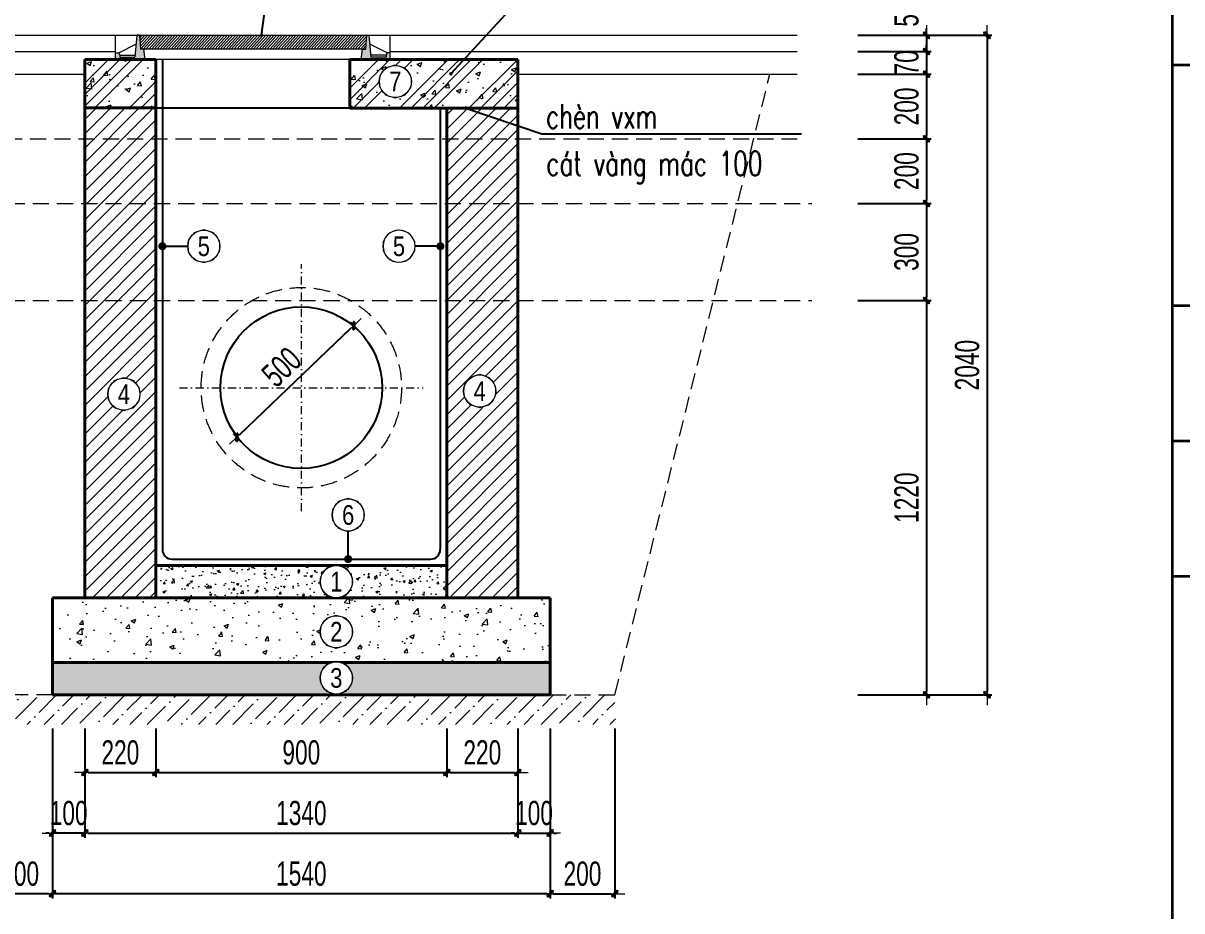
# Model space of a CAD drawing. Header units: inches. Extents: x -676 to 53517, y -16349 to 46516.
# Drawn here: x 34213 to 37799, y 31598 to 34343 of the extents above; entities that cross this region are included whole.
import ezdxf
from ezdxf.enums import TextEntityAlignment as Align

# ---------------------------------------------------------------- set-up
doc = ezdxf.new("R2010")
doc.units = ezdxf.units.IN
doc.header["$MEASUREMENT"] = 0
doc.set_wipeout_variables(frame=1)
doc.linetypes.add('DASHDOT', pattern=[1, 0.5, -0.25, 0, -0.25])
doc.linetypes.add('HIDDEN', pattern=[0.375, 0.25, -0.125])
for name, color, linetype, lineweight in [('CAT1', 2, 'Continuous', 40), ('hatch', 67, 'Continuous', 9), ('Layer1', 7, 'Continuous', 20), ('LC Dim', 8, 'Continuous', 18), ('LC Hatch', 252, 'Continuous', 9), ('LC ISO', 153, 'Continuous', 13), ('LC MANH DUT', 35, 'HIDDEN', 5), ('LC Net dam2', 6, 'Continuous', 40), ('LC Net manh', 9, 'Continuous', 5), ('LC Net thay', 7, 'Continuous', 25), ('LC Net truc', 79, 'DASHDOT', 13), ('LC Text1', 3, 'Continuous', 20), ('net thay', 11, 'Continuous', 20), ('THEP', 1, 'Continuous', 35)]:
    doc.layers.add(name, color=color, linetype=linetype, lineweight=lineweight)
doc.layers.add('ENTTNTHIETKE1', color=2, linetype='Continuous')
doc.styles.add('General text 2', font='arial.ttf')
doc.styles.add('HOATBIF', font='hoatbif.shx', dxfattribs={"width": 0.7})
doc.styles.add('LC 3', font='vnsimli.shx', dxfattribs={"width": 0.75})
doc.dimstyles.new('1-100(1-25)', dxfattribs={"dimscale": 25, "dimtxt": 2.5, "dimasz": 0.35, "dimexe": 0.5, "dimexo": 0, "dimgap": 0.8, "dimtad": 1, "dimdec": 0, "dimzin": 0, "dimdsep": 46, "dimtxsty": 'HOATBIF', "dimblk1": 'DOT', "dimblk2": 'DOT', "dimsah": 1, "dimcen": -1, "dimdle": 1, "dimclrd": 256, "dimclre": 256, "dimclrt": 4, "dimadec": 3, "dimazin": 2, "dimtfac": 0.333333, "dimtdec": 0, "dimtix": 1, "dimtmove": 2, "dimatfit": 3, "dimldrblk": 'DOT', "dimfxl": 1, "dimtvp": 0.833333, "dimtolj": 1, "dimtzin": 0, "dimarcsym": 0})
pattern_1 = [(45, (4842.5, -157), (-22.097087, 22.097087), [])]

# ---------------------------------------------------------------- blocks, each defined once
blk = doc.blocks.new('tấm đan')
h = blk.add_hatch()
h.set_pattern_fill('ANSI37', color=256, style=0)
h.set_pattern_definition([(45, (16, -3e-11), (-0.08838834765, 0.08838834765), []), (135, (16, -3e-11), (-0.08838834765, -0.08838834765), [])])
h.paths.add_polyline_path([(-78753.3, -159141.4), (-78757.5, -159173.7), (-78666.3, -159173.7), (-78666.3, -159153.3), (-78676.3, -159153.3), (-78679.5, -159160.6), (-78679.5, -159166.6), (-78726.1, -159166.6), (-78732.5, -159098.7), (-78740.3, -159098.7), (-78743.4, -159141.4)])
h.paths.add_polyline_path([(-79425.5, -159173.7), (-79429.7, -159141.4), (-79439.6, -159141.4), (-79442.7, -159098.7), (-79450.5, -159098.7), (-79456.9, -159166.6), (-79503.5, -159166.6), (-79503.5, -159160.6), (-79506.7, -159153.3), (-79516.8, -159153.3), (-79516.8, -159173.7)])
at = {"layer": 'hatch'}
h = blk.add_hatch(dxfattribs=at)
h.set_pattern_fill('ANSI31', color=256, scale=50, angle=2.2915, style=0)
h.set_pattern_definition([(47.291526, (-111361.602, -189384.924), (-4.5925893, 4.23917725), [])])
h.paths.add_polyline_path([(-78753.3, -159141.4), (-78743.4, -159141.4), (-78740.3, -159098.7), (-79442.7, -159098.7), (-79439.6, -159141.4), (-79429.7, -159141.4)])
at = {"layer": 'net thay', "ltscale": 2000}
for p, q in [((-79516.8, -159098.7), (-78666.3, -159098.7)), ((-79516.8, -159153.3), (-79516.8, -159098.7)), ((-79450.5, -159098.7), (-79456.9, -159166.6)), ((-79442.7, -159098.7), (-79450.5, -159098.7)), ((-79442.7, -159098.7), (-79439.6, -159141.4)), ((-78740.3, -159098.7), (-78743.4, -159141.4)), ((-78740.3, -159098.7), (-78732.5, -159098.7)), ((-78732.5, -159098.7), (-78726.1, -159166.6)), ((-78666.3, -159153.3), (-78666.3, -159098.7)), ((-79516.8, -159153.3), (-79506.7, -159153.3)), ((-79516.8, -159173.7), (-79516.8, -159153.3)), ((-79516.8, -159173.7), (-79516.8, -159153.3)), ((-79506.7, -159153.3), (-79451.5, -159125.1)), ((-79506.7, -159153.3), (-79503.5, -159160.6)), ((-79429.7, -159141.4), (-79439.6, -159141.4)), ((-79429.7, -159141.4), (-79425.5, -159173.7)), ((-78753.3, -159141.4), (-78757.5, -159173.7)), ((-78753.3, -159141.4), (-78743.4, -159141.4)), ((-78676.3, -159153.3), (-78729.9, -159125.9)), ((-78676.3, -159153.3), (-78679.5, -159160.6)), ((-78666.3, -159153.3), (-78676.3, -159153.3)), ((-78666.3, -159173.7), (-78666.3, -159153.3)), ((-78666.3, -159173.7), (-78666.3, -159153.3)), ((-79516.8, -159173.7), (-79516.8, -159166.6)), ((-79425.5, -159173.7), (-79516.8, -159173.7)), ((-79503.5, -159160.6), (-79503.5, -159166.6)), ((-79503.5, -159160.6), (-79456.1, -159160.6)), ((-79503.5, -159166.6), (-79456.9, -159166.6)), ((-78679.5, -159160.6), (-78726.9, -159160.6)), ((-78679.5, -159166.6), (-78726.1, -159166.6)), ((-78679.5, -159160.6), (-78679.5, -159166.6)), ((-78666.3, -159173.7), (-78666.3, -159166.6))]:
    blk.add_line(p, q, dxfattribs=at)
at = {"layer": 'net thay'}
for p, q in [((-78753.3, -159141.4), (-79429.7, -159141.4)), ((-78757.5, -159173.7), (-79425.5, -159173.7)), ((-78757.5, -159173.7), (-78666.3, -159173.7))]:
    blk.add_line(p, q, dxfattribs=at)
blk = doc.blocks.new('*U66')
at = {"layer": 'Defpoints'}
blk.add_lwpolyline([(0, 4.25), (-2.5, 3.44), (-4.04, 1.31), (-4.04, -1.31), (-2.5, -3.44), (0, -4.25), (2.5, -3.44), (4.04, -1.31), (4.04, 1.31), (2.5, 3.44)], close=True, dxfattribs=at)
at = {"layer": 'LC Text1', "style": 'General text 2', "width": 0.8, "flags": 8}
blk.add_attdef('SYMBOL', text='', height=5.2, dxfattribs=at).set_placement((0, 0), align=Align.MIDDLE_CENTER)
blk.add_wipeout([(0, 4.25), (-2.5, 3.44), (-4.04, 1.31), (-4.04, -1.31), (-2.5, -3.44), (0, -4.25), (2.5, -3.44), (4.04, -1.31), (4.04, 1.31), (2.5, 3.44)]).dxf.layer = 'LC Net manh'
at = {"layer": 'LC ISO'}
blk.add_circle((0, 0), 4.25, dxfattribs=at)
blk = doc.blocks.new('DOT')
at = {"layer": 'LC Dim'}
blk.add_line((-3, 0), (3, 0), dxfattribs=at)
at = {"layer": 'LC Dim', "color": 4}
blk.add_line((-1, -1), (1, 1), dxfattribs=at)
blk.add_lwpolyline([(0.5, 1), (-1, -0.5), (-0.5, -1), (1, 0.5)], close=True, dxfattribs=at)
blk = doc.blocks.new('*D71')
at = {"layer": 'Defpoints', "color": 0, "transparency": 16777216}
for p in [(35236.4, 33407.8), (35254.9, 33388.4), (34893.3, 33043.2)]:
    blk.add_point(p, dxfattribs=at)
at = {"layer": 'LC Dim', "lineweight": -2, "transparency": 16777216}
for p, q in [((35254.9, 33388.4), (35226.1, 33418.7)), ((34882.3, 33069.8), (35228.8, 33400.6)), ((34893.3, 33043.2), (34864.4, 33073.4))]:
    blk.add_line(p, q, dxfattribs=at)
at = {"layer": 'LC Dim', "lineweight": -2, "transparency": 16777216, "xscale": 10.5, "yscale": 10.5, "zscale": 10.5}
for p, rotation in [((35236.4, 33407.8), 43.67105007975112), ((34874.8, 33062.6), 223.6710500797511)]:
    blk.add_blockref('DOT', p, dxfattribs=dict(at, rotation=rotation))
at = {"layer": 'LC Dim', "color": 4, "transparency": 16777216, "insert": (35013.1, 33279.7), "char_height": 75, "attachment_point": 5, "rotation": 43.6711, "style": 'HOATBIF'}
blk.add_mtext('\\A1;500', dxfattribs=at)
blk = doc.blocks.new('_Dot')
at = {"color": 0, "linetype": 'ByBlock', "lineweight": -2}
blk.add_line((-0.5, 0), (-1, 0), dxfattribs=at)
at = {"color": 0, "linetype": 'ByBlock', "const_width": 0.5}
blk.add_lwpolyline([(-0.25, 0, 1), (0.25, 0, 1)], format="xyb", close=True, dxfattribs=at)
blk = doc.blocks.new('khung vpn')
at = {"layer": 'THEP'}
for p, q in [((52549.443, -4202.81), (52555.832, -4202.81)), ((52549.443, -4206.138), (52555.832, -4206.138)), ((52549.443, -4208.009), (52555.832, -4208.009)), ((52549.443, -4209.881), (52555.832, -4209.881))]:
    blk.add_line(p, q, dxfattribs=at)
blk.add_lwpolyline([(52555.832, -4196.073), (52555.832, -4234.474), (52549.443, -4234.474), (52549.443, -4196.073)], close=True, dxfattribs=at)
blk = doc.blocks.new('*D146')
at = {"layer": 'Defpoints', "color": 0, "transparency": 16777216}
for p in [(34404.1, 32162), (34624.1, 32162), (34624.1, 32026)]:
    blk.add_point(p, dxfattribs=at)
at = {"layer": 'LC Dim', "lineweight": -2, "transparency": 16777216}
for p, q in [((34404.1, 32162), (34404.1, 32011)), ((34624.1, 32162), (34624.1, 32011)), ((34414.6, 32026), (34613.6, 32026))]:
    blk.add_line(p, q, dxfattribs=at)
at = {"layer": 'LC Dim', "lineweight": -2, "transparency": 16777216, "xscale": 10.5, "yscale": 10.5, "zscale": 10.5, "rotation": 180}
blk.add_blockref('DOT', (34404.1, 32026), dxfattribs=at)
at = {"layer": 'LC Dim', "lineweight": -2, "transparency": 16777216, "xscale": 10.5, "yscale": 10.5, "zscale": 10.5}
blk.add_blockref('DOT', (34624.1, 32026), dxfattribs=at)
at = {"layer": 'LC Dim', "color": 4, "transparency": 16777216, "insert": (34514.1, 32087.5), "char_height": 75, "attachment_point": 5, "style": 'HOATBIF'}
blk.add_mtext('\\A1;220', dxfattribs=at)
blk = doc.blocks.new('*D147')
at = {"layer": 'Defpoints', "color": 0, "transparency": 16777216}
for p in [(34624.1, 32162), (35524.1, 32162), (35524.1, 32026)]:
    blk.add_point(p, dxfattribs=at)
at = {"layer": 'LC Dim', "lineweight": -2, "transparency": 16777216}
for p, q in [((34624.1, 32162), (34624.1, 32011)), ((35524.1, 32162), (35524.1, 32011)), ((34634.6, 32026), (35513.6, 32026))]:
    blk.add_line(p, q, dxfattribs=at)
at = {"layer": 'LC Dim', "lineweight": -2, "transparency": 16777216, "xscale": 10.5, "yscale": 10.5, "zscale": 10.5, "rotation": 180}
blk.add_blockref('DOT', (34624.1, 32026), dxfattribs=at)
at = {"layer": 'LC Dim', "lineweight": -2, "transparency": 16777216, "xscale": 10.5, "yscale": 10.5, "zscale": 10.5}
blk.add_blockref('DOT', (35524.1, 32026), dxfattribs=at)
at = {"layer": 'LC Dim', "color": 4, "transparency": 16777216, "insert": (35074.1, 32087.5), "char_height": 75, "attachment_point": 5, "style": 'HOATBIF'}
blk.add_mtext('\\A1;900', dxfattribs=at)
blk = doc.blocks.new('*D148')
at = {"layer": 'Defpoints', "color": 0, "transparency": 16777216}
for p in [(35524.1, 32162), (35744.1, 32162), (35744.1, 32026)]:
    blk.add_point(p, dxfattribs=at)
at = {"layer": 'LC Dim', "lineweight": -2, "transparency": 16777216}
for p, q in [((35524.1, 32162), (35524.1, 32011)), ((35744.1, 32162), (35744.1, 32011)), ((35534.6, 32026), (35733.6, 32026))]:
    blk.add_line(p, q, dxfattribs=at)
at = {"layer": 'LC Dim', "lineweight": -2, "transparency": 16777216, "xscale": 10.5, "yscale": 10.5, "zscale": 10.5, "rotation": 180}
blk.add_blockref('DOT', (35524.1, 32026), dxfattribs=at)
at = {"layer": 'LC Dim', "lineweight": -2, "transparency": 16777216, "xscale": 10.5, "yscale": 10.5, "zscale": 10.5}
blk.add_blockref('DOT', (35744.1, 32026), dxfattribs=at)
at = {"layer": 'LC Dim', "color": 4, "transparency": 16777216, "insert": (35634.1, 32087.5), "char_height": 75, "attachment_point": 5, "style": 'HOATBIF'}
blk.add_mtext('\\A1;220', dxfattribs=at)
blk = doc.blocks.new('*D149')
at = {"layer": 'Defpoints', "color": 0, "transparency": 16777216}
for p in [(34404.1, 32162), (35744.1, 32162), (35744.1, 31838.5)]:
    blk.add_point(p, dxfattribs=at)
at = {"layer": 'LC Dim', "lineweight": -2, "transparency": 16777216}
for p, q in [((34404.1, 32162), (34404.1, 31823.5)), ((35744.1, 32162), (35744.1, 31823.5)), ((34414.6, 31838.5), (35733.6, 31838.5))]:
    blk.add_line(p, q, dxfattribs=at)
at = {"layer": 'LC Dim', "lineweight": -2, "transparency": 16777216, "xscale": 10.5, "yscale": 10.5, "zscale": 10.5, "rotation": 180}
blk.add_blockref('DOT', (34404.1, 31838.5), dxfattribs=at)
at = {"layer": 'LC Dim', "lineweight": -2, "transparency": 16777216, "xscale": 10.5, "yscale": 10.5, "zscale": 10.5}
blk.add_blockref('DOT', (35744.1, 31838.5), dxfattribs=at)
at = {"layer": 'LC Dim', "color": 4, "transparency": 16777216, "insert": (35074.1, 31900), "char_height": 75, "attachment_point": 5, "style": 'HOATBIF'}
blk.add_mtext('\\A1;1340', dxfattribs=at)
blk = doc.blocks.new('*D150')
at = {"layer": 'Defpoints', "color": 0, "transparency": 16777216}
for p in [(35744.1, 32162), (35844.1, 32162), (35844.1, 31838.5)]:
    blk.add_point(p, dxfattribs=at)
at = {"layer": 'LC Dim', "lineweight": -2, "transparency": 16777216}
for p, q in [((35744.1, 32162), (35744.1, 31823.5)), ((35844.1, 32162), (35844.1, 31823.5)), ((35733.6, 31838.5), (35723.1, 31838.5)), ((35744.1, 31838.5), (35844.1, 31838.5)), ((35854.6, 31838.5), (35865.1, 31838.5))]:
    blk.add_line(p, q, dxfattribs=at)
at = {"layer": 'LC Dim', "lineweight": -2, "transparency": 16777216, "xscale": 10.5, "yscale": 10.5, "zscale": 10.5}
blk.add_blockref('DOT', (35744.1, 31838.5), dxfattribs=at)
at = {"layer": 'LC Dim', "lineweight": -2, "transparency": 16777216, "xscale": 10.5, "yscale": 10.5, "zscale": 10.5, "rotation": 180}
blk.add_blockref('DOT', (35844.1, 31838.5), dxfattribs=at)
at = {"layer": 'LC Dim', "color": 4, "transparency": 16777216, "insert": (35794.1, 31900), "char_height": 75, "attachment_point": 5, "style": 'HOATBIF'}
blk.add_mtext('\\A1;100', dxfattribs=at)
blk = doc.blocks.new('*D151')
at = {"layer": 'Defpoints', "color": 0, "transparency": 16777216}
for p in [(34304.1, 32162), (34404.1, 32162), (34304.1, 31838.5)]:
    blk.add_point(p, dxfattribs=at)
at = {"layer": 'LC Dim', "lineweight": -2, "transparency": 16777216}
for p, q in [((34304.1, 32162), (34304.1, 31823.5)), ((34404.1, 32162), (34404.1, 31823.5)), ((34293.6, 31838.5), (34283.1, 31838.5)), ((34404.1, 31838.5), (34304.1, 31838.5)), ((34414.6, 31838.5), (34425.1, 31838.5))]:
    blk.add_line(p, q, dxfattribs=at)
at = {"layer": 'LC Dim', "lineweight": -2, "transparency": 16777216, "xscale": 10.5, "yscale": 10.5, "zscale": 10.5}
blk.add_blockref('DOT', (34304.1, 31838.5), dxfattribs=at)
at = {"layer": 'LC Dim', "lineweight": -2, "transparency": 16777216, "xscale": 10.5, "yscale": 10.5, "zscale": 10.5, "rotation": 180}
blk.add_blockref('DOT', (34404.1, 31838.5), dxfattribs=at)
at = {"layer": 'LC Dim', "color": 4, "transparency": 16777216, "insert": (34354.1, 31900), "char_height": 75, "attachment_point": 5, "style": 'HOATBIF'}
blk.add_mtext('\\A1;100', dxfattribs=at)
blk = doc.blocks.new('*D143')
at = {"layer": 'Defpoints', "color": 0, "transparency": 16777216}
for p in [(34304.1, 32162), (35844.1, 32162), (34304.1, 31651)]:
    blk.add_point(p, dxfattribs=at)
at = {"layer": 'LC Dim', "lineweight": -2, "transparency": 16777216}
for p, q in [((34304.1, 32162), (34304.1, 31636)), ((35844.1, 32162), (35844.1, 31636)), ((35833.6, 31651), (34314.6, 31651))]:
    blk.add_line(p, q, dxfattribs=at)
at = {"layer": 'LC Dim', "lineweight": -2, "transparency": 16777216, "xscale": 10.5, "yscale": 10.5, "zscale": 10.5, "rotation": 180}
blk.add_blockref('DOT', (34304.1, 31651), dxfattribs=at)
at = {"layer": 'LC Dim', "lineweight": -2, "transparency": 16777216, "xscale": 10.5, "yscale": 10.5, "zscale": 10.5}
blk.add_blockref('DOT', (35844.1, 31651), dxfattribs=at)
at = {"layer": 'LC Dim', "color": 4, "transparency": 16777216, "insert": (35074.1, 31712.5), "char_height": 75, "attachment_point": 5, "style": 'HOATBIF'}
blk.add_mtext('\\A1;1540', dxfattribs=at)
blk = doc.blocks.new('*D144')
at = {"layer": 'Defpoints', "color": 0, "transparency": 16777216}
for p in [(34104.1, 32162), (34304.1, 32162), (34104.1, 31651)]:
    blk.add_point(p, dxfattribs=at)
at = {"layer": 'LC Dim', "lineweight": -2, "transparency": 16777216}
for p, q in [((34104.1, 32162), (34104.1, 31636)), ((34304.1, 32162), (34304.1, 31636)), ((34293.6, 31651), (34114.6, 31651))]:
    blk.add_line(p, q, dxfattribs=at)
at = {"layer": 'LC Dim', "lineweight": -2, "transparency": 16777216, "xscale": 10.5, "yscale": 10.5, "zscale": 10.5, "rotation": 180}
blk.add_blockref('DOT', (34104.1, 31651), dxfattribs=at)
at = {"layer": 'LC Dim', "lineweight": -2, "transparency": 16777216, "xscale": 10.5, "yscale": 10.5, "zscale": 10.5}
blk.add_blockref('DOT', (34304.1, 31651), dxfattribs=at)
at = {"layer": 'LC Dim', "color": 4, "transparency": 16777216, "insert": (34204.1, 31712.5), "char_height": 75, "attachment_point": 5, "style": 'HOATBIF'}
blk.add_mtext('\\A1;200', dxfattribs=at)
blk = doc.blocks.new('*D145')
at = {"layer": 'Defpoints', "color": 0, "transparency": 16777216}
for p in [(35844.1, 32162), (36044.1, 32162), (36044.1, 31651)]:
    blk.add_point(p, dxfattribs=at)
at = {"layer": 'LC Dim', "lineweight": -2, "transparency": 16777216}
for p, q in [((35844.1, 32162), (35844.1, 31636)), ((36044.1, 32162), (36044.1, 31636)), ((35854.6, 31651), (36033.6, 31651))]:
    blk.add_line(p, q, dxfattribs=at)
at = {"layer": 'LC Dim', "lineweight": -2, "transparency": 16777216, "xscale": 10.5, "yscale": 10.5, "zscale": 10.5, "rotation": 180}
blk.add_blockref('DOT', (35844.1, 31651), dxfattribs=at)
at = {"layer": 'LC Dim', "lineweight": -2, "transparency": 16777216, "xscale": 10.5, "yscale": 10.5, "zscale": 10.5}
blk.add_blockref('DOT', (36044.1, 31651), dxfattribs=at)
at = {"layer": 'LC Dim', "color": 4, "transparency": 16777216, "insert": (35944.1, 31712.5), "char_height": 75, "attachment_point": 5, "style": 'HOATBIF'}
blk.add_mtext('\\A1;200', dxfattribs=at)
blk = doc.blocks.new('*D152')
at = {"layer": 'Defpoints', "color": 0, "transparency": 16777216}
for p in [(36796.5, 34305.8), (36796.5, 34255.8), (37008.5, 34255.8)]:
    blk.add_point(p, dxfattribs=at)
at = {"layer": 'LC Dim', "lineweight": -2, "transparency": 16777216}
for p, q in [((37008.5, 34316.3), (37008.5, 34326.8)), ((36796.5, 34305.8), (37023.5, 34305.8)), ((37008.5, 34305.8), (37008.5, 34255.8)), ((36796.5, 34255.8), (37023.5, 34255.8)), ((37008.5, 34245.3), (37008.5, 34234.8))]:
    blk.add_line(p, q, dxfattribs=at)
at = {"layer": 'LC Dim', "lineweight": -2, "transparency": 16777216, "xscale": 10.5, "yscale": 10.5, "zscale": 10.5}
for p, rotation in [((37008.5, 34305.8), 270), ((37008.5, 34255.8), 90)]:
    blk.add_blockref('DOT', p, dxfattribs=dict(at, rotation=rotation))
at = {"layer": 'LC Dim', "color": 4, "transparency": 16777216, "insert": (36947, 34371.5), "char_height": 75, "attachment_point": 5, "rotation": 90, "style": 'HOATBIF'}
blk.add_mtext('\\A1;50', dxfattribs=at)
blk = doc.blocks.new('*D153')
at = {"layer": 'Defpoints', "color": 0, "transparency": 16777216}
for p in [(36796.5, 34255.8), (36796.5, 34185.8), (37008.5, 34185.8)]:
    blk.add_point(p, dxfattribs=at)
at = {"layer": 'LC Dim', "lineweight": -2, "transparency": 16777216}
for p, q in [((37008.5, 34266.3), (37008.5, 34276.8)), ((36796.5, 34255.8), (37023.5, 34255.8)), ((37008.5, 34255.8), (37008.5, 34185.8)), ((36796.5, 34185.8), (37023.5, 34185.8)), ((37008.5, 34175.3), (37008.5, 34164.8))]:
    blk.add_line(p, q, dxfattribs=at)
at = {"layer": 'LC Dim', "lineweight": -2, "transparency": 16777216, "xscale": 10.5, "yscale": 10.5, "zscale": 10.5}
for p, rotation in [((37008.5, 34255.8), 270), ((37008.5, 34185.8), 90)]:
    blk.add_blockref('DOT', p, dxfattribs=dict(at, rotation=rotation))
at = {"layer": 'LC Dim', "color": 4, "transparency": 16777216, "insert": (36947, 34220.8), "char_height": 75, "attachment_point": 5, "rotation": 90, "style": 'HOATBIF'}
blk.add_mtext('\\A1;70', dxfattribs=at)
blk = doc.blocks.new('*D154')
at = {"layer": 'Defpoints', "color": 0, "transparency": 16777216}
for p in [(36796.5, 34185.8), (36796.5, 33985.8), (37008.5, 33985.8)]:
    blk.add_point(p, dxfattribs=at)
at = {"layer": 'LC Dim', "lineweight": -2, "transparency": 16777216}
for p, q in [((36796.5, 34185.8), (37023.5, 34185.8)), ((37008.5, 34175.3), (37008.5, 33996.3)), ((36796.5, 33985.8), (37023.5, 33985.8))]:
    blk.add_line(p, q, dxfattribs=at)
at = {"layer": 'LC Dim', "lineweight": -2, "transparency": 16777216, "xscale": 10.5, "yscale": 10.5, "zscale": 10.5}
for p, rotation in [((37008.5, 34185.8), 90), ((37008.5, 33985.8), 270)]:
    blk.add_blockref('DOT', p, dxfattribs=dict(at, rotation=rotation))
at = {"layer": 'LC Dim', "color": 4, "transparency": 16777216, "insert": (36947, 34085.8), "char_height": 75, "attachment_point": 5, "rotation": 90, "style": 'HOATBIF'}
blk.add_mtext('\\A1;200', dxfattribs=at)
blk = doc.blocks.new('*D155')
at = {"layer": 'Defpoints', "color": 0, "transparency": 16777216}
for p in [(36796.5, 33985.8), (36796.5, 33785.8), (37008.5, 33785.8)]:
    blk.add_point(p, dxfattribs=at)
at = {"layer": 'LC Dim', "lineweight": -2, "transparency": 16777216}
for p, q in [((36796.5, 33985.8), (37023.5, 33985.8)), ((37008.5, 33975.3), (37008.5, 33796.3)), ((36796.5, 33785.8), (37023.5, 33785.8))]:
    blk.add_line(p, q, dxfattribs=at)
at = {"layer": 'LC Dim', "lineweight": -2, "transparency": 16777216, "xscale": 10.5, "yscale": 10.5, "zscale": 10.5}
for p, rotation in [((37008.5, 33985.8), 90), ((37008.5, 33785.8), 270)]:
    blk.add_blockref('DOT', p, dxfattribs=dict(at, rotation=rotation))
at = {"layer": 'LC Dim', "color": 4, "transparency": 16777216, "insert": (36947, 33885.8), "char_height": 75, "attachment_point": 5, "rotation": 90, "style": 'HOATBIF'}
blk.add_mtext('\\A1;200', dxfattribs=at)
blk = doc.blocks.new('*D156')
at = {"layer": 'Defpoints', "color": 0, "transparency": 16777216}
for p in [(36796.5, 33785.8), (36796.5, 33485.8), (37008.5, 33485.8)]:
    blk.add_point(p, dxfattribs=at)
at = {"layer": 'LC Dim', "lineweight": -2, "transparency": 16777216}
for p, q in [((36796.5, 33785.8), (37023.5, 33785.8)), ((37008.5, 33775.3), (37008.5, 33496.3)), ((36796.5, 33485.8), (37023.5, 33485.8))]:
    blk.add_line(p, q, dxfattribs=at)
at = {"layer": 'LC Dim', "lineweight": -2, "transparency": 16777216, "xscale": 10.5, "yscale": 10.5, "zscale": 10.5}
for p, rotation in [((37008.5, 33785.8), 90), ((37008.5, 33485.8), 270)]:
    blk.add_blockref('DOT', p, dxfattribs=dict(at, rotation=rotation))
at = {"layer": 'LC Dim', "color": 4, "transparency": 16777216, "insert": (36947, 33635.8), "char_height": 75, "attachment_point": 5, "rotation": 90, "style": 'HOATBIF'}
blk.add_mtext('\\A1;300', dxfattribs=at)
blk = doc.blocks.new('*D157')
at = {"layer": 'Defpoints', "color": 0, "transparency": 16777216}
for p in [(36796.5, 33485.8), (36796.5, 32265.8), (37008.5, 32265.8)]:
    blk.add_point(p, dxfattribs=at)
at = {"layer": 'LC Dim', "lineweight": -2, "transparency": 16777216}
for p, q in [((36796.5, 33485.8), (37023.5, 33485.8)), ((37008.5, 33475.3), (37008.5, 32276.3)), ((36796.5, 32265.8), (37023.5, 32265.8))]:
    blk.add_line(p, q, dxfattribs=at)
at = {"layer": 'LC Dim', "lineweight": -2, "transparency": 16777216, "xscale": 10.5, "yscale": 10.5, "zscale": 10.5}
for p, rotation in [((37008.5, 33485.8), 90), ((37008.5, 32265.8), 270)]:
    blk.add_blockref('DOT', p, dxfattribs=dict(at, rotation=rotation))
at = {"layer": 'LC Dim', "color": 4, "transparency": 16777216, "insert": (36947, 32875.8), "char_height": 75, "attachment_point": 5, "rotation": 90, "style": 'HOATBIF'}
blk.add_mtext('\\A1;1220', dxfattribs=at)
blk = doc.blocks.new('*D158')
at = {"layer": 'Defpoints', "color": 0, "transparency": 16777216}
for p in [(36796.5, 34305.8), (36796.5, 32265.8), (37196, 32265.8)]:
    blk.add_point(p, dxfattribs=at)
at = {"layer": 'LC Dim', "lineweight": -2, "transparency": 16777216}
for p, q in [((36796.5, 34305.8), (37211, 34305.8)), ((37196, 34295.3), (37196, 32276.3)), ((36796.5, 32265.8), (37211, 32265.8))]:
    blk.add_line(p, q, dxfattribs=at)
at = {"layer": 'LC Dim', "lineweight": -2, "transparency": 16777216, "xscale": 10.5, "yscale": 10.5, "zscale": 10.5}
for p, rotation in [((37196, 34305.8), 90), ((37196, 32265.8), 270)]:
    blk.add_blockref('DOT', p, dxfattribs=dict(at, rotation=rotation))
at = {"layer": 'LC Dim', "color": 4, "transparency": 16777216, "insert": (37134.5, 33285.8), "char_height": 75, "attachment_point": 5, "rotation": 90, "style": 'HOATBIF'}
blk.add_mtext('\\A1;2040', dxfattribs=at)

msp = doc.modelspace()

# ---------------------------------------------------------------- hatches: boundary and pattern name
at = {"layer": 'hatch'}
h = msp.add_hatch(dxfattribs=at)
h.set_pattern_fill('BT-DA1X2', color=256, scale=0.8, style=0, pattern_type=2)
h.set_pattern_definition([(50, (5564, 145.5), (145.74774, -12.75127), [15.24, -167.64]), (355, (5564, 145.5), (-28.19426, 152.8453), [12.192, -134.112]), (100.451, (5576.15, 144.44), (117.554, 140.09335), [12.952, -142.472]), (50, (5724, 305.5), (145.74774, -12.75127), [15.24, -167.64]), (355, (5724, 305.5), (-28.19426, 152.8453), [12.192, -134.112]), (100.451, (5736.15, 304.44), (117.554, 140.09335), [12.952, -142.472]), (46.1842, (5564, 186.14), (216.8632, -33.63386), [22.86, -251.46]), (96.6356, (5582.07, 183.34), (189.9234, 197.9404), [19.428, -213.708]), (351.184, (5564, 186.14), (189.9237, 197.9401), [18.288, -201.168]), (46.1842, (5724, 346.14), (216.8632, -33.63386), [22.86, -251.46]), (96.6356, (5742.07, 343.34), (189.9234, 197.9404), [19.428, -213.708]), (351.184, (5724, 346.14), (189.9237, 197.9401), [18.288, -201.168]), (21, (5584.32, 175.98), (121.2919, -81.8124), [15.24, -167.64]), (326, (5584.32, 175.98), (49.4416, 147.35037), [12.192, -134.112]), (71.4514, (5594.43, 169.16), (170.7332, 65.5383), [12.952, -142.472]), (21, (5744.32, 335.98), (121.2919, -81.8124), [15.24, -167.64]), (326, (5744.32, 335.98), (49.4416, 147.35037), [12.192, -134.112]), (71.4514, (5754.43, 329.16), (170.7332, 65.5383), [12.952, -142.472]), (37.5, (5564, 145.5), (2.47088, 67.64403), [0, -132.4864, 0, -136.144, 0, -134.62]), (7.5, (5564, 145.5), (53.45573, 80.14446), [0, -77.6224, 0, -129.4384, 0, -51.308]), (327.5, (5518.686, 145.5), (108.472476, -4.582995), [0, -50.8, 0, -158.496, 0, -210.312]), (317.5, (5498.37, 145.5), (118.50335, 20.3412), [0, -66.04, 0, -105.2576, 0, -149.352]), (45, (5564, 145.5), (-107.76307, 107.76307), []), (45, (5599.92, 145.5), (-107.76307, 107.76307), []), (45, (5635.84, 145.5), (-107.76307, 107.76307), []), (45, (5671.76, 145.5), (-107.76307, 107.76307), [])])
h.paths.add_polyline_path([(34624.1, 34081.1), (34624.1, 34231.1), (34532.8, 34231.1), (34404.1, 34231.1), (34404.1, 34081.1)])
h = msp.add_hatch(dxfattribs=at)
h.set_pattern_fill('BT-DA1X2', color=256, scale=0.8, style=0, pattern_type=2)
h.set_pattern_definition([(50, (6184, 145.5), (145.74774, -12.75127), [15.24, -167.64]), (355, (6184, 145.5), (-28.19426, 152.8453), [12.192, -134.112]), (100.451, (6196.15, 144.44), (117.554, 140.09335), [12.952, -142.472]), (50, (6344, 305.5), (145.74774, -12.75127), [15.24, -167.64]), (355, (6344, 305.5), (-28.19426, 152.8453), [12.192, -134.112]), (100.451, (6356.15, 304.44), (117.554, 140.09335), [12.952, -142.472]), (46.1842, (6184, 186.14), (216.8632, -33.63386), [22.86, -251.46]), (96.6356, (6202.07, 183.34), (189.9234, 197.9404), [19.428, -213.708]), (351.184, (6184, 186.14), (189.9237, 197.9401), [18.288, -201.168]), (46.1842, (6344, 346.14), (216.8632, -33.63386), [22.86, -251.46]), (96.6356, (6362.07, 343.34), (189.9234, 197.9404), [19.428, -213.708]), (351.184, (6344, 346.14), (189.9237, 197.9401), [18.288, -201.168]), (21, (6204.32, 175.98), (121.2919, -81.8124), [15.24, -167.64]), (326, (6204.32, 175.98), (49.4416, 147.35037), [12.192, -134.112]), (71.4514, (6214.43, 169.16), (170.7332, 65.5383), [12.952, -142.472]), (21, (6364.32, 335.98), (121.2919, -81.8124), [15.24, -167.64]), (326, (6364.32, 335.98), (49.4416, 147.35037), [12.192, -134.112]), (71.4514, (6374.43, 329.16), (170.7332, 65.5383), [12.952, -142.472]), (37.5, (6184, 145.5), (2.47088, 67.64403), [0, -132.4864, 0, -136.144, 0, -134.62]), (7.5, (6184, 145.5), (53.45573, 80.14446), [0, -77.6224, 0, -129.4384, 0, -51.308]), (327.5, (6138.686, 145.5), (108.472476, -4.582995), [0, -50.8, 0, -158.496, 0, -210.312]), (317.5, (6118.37, 145.5), (118.50335, 20.3412), [0, -66.04, 0, -105.2576, 0, -149.352]), (45, (6184, 145.5), (-107.76307, 107.76307), []), (45, (6219.92, 145.5), (-107.76307, 107.76307), []), (45, (6255.84, 145.5), (-107.76307, 107.76307), []), (45, (6291.76, 145.5), (-107.76307, 107.76307), [])])
h.paths.add_polyline_path([(35744.1, 34081.1), (35744.1, 34231.1), (35152.8, 34231.1), (35224.1, 34230.8), (35224.1, 34080.8)])
h = msp.add_hatch(dxfattribs=at)
h.set_pattern_fill('ANSI31', color=256, scale=250)
h.set_pattern_definition(pattern_1)
h.paths.add_polyline_path([(34624.1, 34081.1), (34404.1, 34081.1), (34404.1, 32565.8), (34624.1, 32565.8)])
h = msp.add_hatch(dxfattribs=at)
h.set_pattern_fill('ANSI31', color=256, scale=250)
h.set_pattern_definition(pattern_1)
h.paths.add_polyline_path([(35524.1, 34080.8), (35744.1, 34080.8), (35744.1, 32565.8), (35524.1, 32565.8)])
at = {"layer": 'LC Hatch'}
h = msp.add_hatch(dxfattribs=at)
h.set_pattern_fill('AR-CONC', color=256, scale=10, style=0)
h.set_pattern_definition([(50, (4842.5, -157), (71.72602, -6.27521), [7.5, -82.5]), (355, (4842.5, -157), (-13.87513, 75.21921), [6, -66]), (100.45144, (4848.48, -157.52), (57.85088, 68.944), [6.37402, -70.11421]), (46.1842, (4842.5, -137), (106.72413, -16.55193), [11.25, -123.75]), (96.63564, (4851.39, -138.38), (93.4662, 97.41186), [9.56103, -105.17138]), (351.18416, (4842.5, -137), (93.4662, 97.41186), [9, -99]), (21, (4852.5, -142), (59.690705, -40.26189), [7.5, -82.5]), (326, (4852.5, -142), (24.33153, 72.515), [6, -66]), (71.45144, (4857.474, -145.355), (84.02224, 32.25312), [6.37402, -70.11421]), (37.5, (4842.5, -157), (1.215986, 33.289385), [0, -65.2, 0, -67, 0, -66.25]), (7.5, (4842.5, -157), (26.306954, 39.44117), [0, -38.2, 0, -63.7, 0, -25.25]), (327.5, (4820.2, -157), (53.382244, -2.255487), [0, -25, 0, -78, 0, -103.5]), (317.5, (4810.2, -157), (58.318617, 10.0105), [0, -32.5, 0, -51.8, 0, -73.5])])
h.paths.add_polyline_path([(35524.1, 32665.8), (34624.1, 32665.8), (34624.1, 32565.8), (35524.1, 32565.8)])
h = msp.add_hatch(dxfattribs=at)
h.set_pattern_fill('AR-CONC', color=256, scale=20, style=0)
h.set_pattern_definition([(50, (4842.5, -157), (143.45204, -12.55043), [15, -165]), (355, (4842.5, -157), (-27.75027, 150.43843), [12, -132]), (100.45144, (4854.45, -158.05), (115.70177, 137.888), [12.74804, -140.2284]), (46.1842, (4842.5, -117), (213.4483, -33.10386), [22.5, -247.5]), (96.63564, (4860.29, -119.76), (186.9324, 194.8237), [19.1221, -210.3428]), (351.18416, (4842.5, -117), (186.9324, 194.8237), [18, -198]), (21, (4862.5, -127), (119.3814, -80.52378), [15, -165]), (326, (4862.5, -127), (48.66307, 145.03), [12, -132]), (71.45144, (4872.45, -133.71), (168.04448, 64.50623), [12.74804, -140.2284]), (37.5, (4842.5, -157), (2.43197, 66.57877), [0, -130.4, 0, -134, 0, -132.5]), (7.5, (4842.5, -157), (52.61391, 78.88234), [0, -76.4, 0, -127.4, 0, -50.5]), (327.5, (4797.9, -157), (106.76449, -4.510974), [0, -50, 0, -156, 0, -207]), (317.5, (4777.9, -157), (116.63723, 20.021), [0, -65, 0, -103.6, 0, -147])])
h.paths.add_polyline_path([(35844.1, 32565.8), (34304.1, 32565.8), (34304.1, 32365.8), (35844.1, 32365.8)])
h = msp.add_hatch(dxfattribs=at)
h.set_pattern_fill('GRAVEL', color=256, scale=80)
h.set_pattern_definition([(228.012788, (4900.1, -77), (-640, -720), [10.76288, -1065.52704]), (184.969741, (4892.9, -85), (960, 80), [18.46944, -1828.47398]), (132.510447, (4874.5, -86.6), (800, -880), [13.02304, -1289.28261]), (267.273689, (4843.3, -106.6), (80, 1600), [16.81904, -1665.08464]), (292.833654, (4842.5, -123.4), (-400, 960), [16.4924, -1632.74985]), (357.273689, (4848.9, -138.6), (-1600, 80), [16.81904, -1665.08464]), (37.6942405, (4865.7, -139.4), (-1040, -800), [22.24232, -2201.98788]), (72.255328, (4883.3, -125.8), (560, 1760), [20.99904, -2078.90572]), (121.429566, (4889.7, -105.8), (-640, 1040), [16.876, -1670.72585]), (175.236358, (4880.9, -91.4), (880, -80), [19.26656, -944.061]), (222.397438, (4861.7, -89.8), (-960, -880), [24.91584, -2466.67]), (138.814075, (4922.5, -107.4), (-560, 480), [8.50408, -841.90759]), (171.469234, (4916.1, -101.8), (1040, -160), [16.17896, -1601.72091]), (225, (4900.1, -99.4), (-9e-15, -80), [11.31368, -101.8234]), (203.19859, (4894.5, -89.8), (400, 160), [6.09264, -603.16921]), (291.80141, (4888.9, -92.2), (-80, 240), [8.61624, -422.19694]), (30.963757, (4892.1, -100.2), (240, 160), [13.99432, -452.48183]), (161.56505, (4904.1, -93), (160, -80), [10.11928, -242.86293]), (16.38954, (4842.5, -92.2), (800, 240), [14.176, -1403.42761]), (70.346176, (4856.1, -88.2), (-320, -880), [11.89288, -1177.39262]), (293.19859, (4904.1, -77), (-160, 400), [12.1852, -597.07665]), (343.61046, (4908.9, -88.2), (-800, 240), [14.176, -1403.42761]), (339.443955, (4842.5, -141.8), (-400, 160), [13.6704, -669.8499]), (294.77514, (4855.3, -146.6), (-400, 880), [11.45424, -1133.97145]), (66.80141, (4904.9, -157), (160, 400), [12.1852, -597.07665]), (17.354025, (4909.7, -145.8), (-1040, -320), [13.41048, -1327.63389]), (69.443955, (4865.7, -157), (-160, -400), [6.8352, -676.6851]), (101.309932, (4900.1, -157), (-80, 320), [4.0792, -403.84236]), (165.963757, (4899.3, -153), (240, -80), [16.4924, -313.35605]), (186.009006, (4883.3, -149), (800, 80), [15.284, -1513.11385]), (303.69007, (4892.1, -107.4), (-80, 160), [11.53776, -276.90634]), (353.1572266, (4898.5, -117), (1360, -160), [20.14352, -1994.20501]), (60.945396, (4918.5, -119.4), (-320, -560), [8.23648, -815.41393]), (90, (4922.5, -112.2), (-80, 80), [4.8, -75.2]), (120.256437, (4881.7, -146.6), (320, -560), [11.11392, -1100.2816]), (48.012788, (4876.1, -137), (640, 720), [21.52576, -1054.76416]), (0, (4890.5, -121), (80, 80), [20.8, -59.2]), (325.304846, (4911.3, -121), (800, -560), [12.64912, -1252.26194]), (254.054604, (4921.7, -128.2), (-80, -320), [11.64816, -570.76063]), (207.645975, (4918.5, -139.4), (-1520, -800), [18.9652, -1877.55793]), (175.426079, (4901.7, -148.2), (-1040, 80), [20.06392, -1986.32587])])
h.paths.add_polyline_path([(35844.1, 32365.8), (34304.1, 32365.8), (34304.1, 32265.8), (35844.1, 32265.8)])

# ---------------------------------------------------------------- linework, layer by layer
at = {"layer": 'CAT1'}
for p, q in [((34404.1, 34231.1), (34404.1, 34081.1)), ((34624.1, 34231.1), (34404.1, 34231.1)), ((34624.1, 34231.1), (34624.1, 34081.1)), ((35224.1, 34230.8), (35224.1, 34080.8)), ((35224.1, 34230.8), (35744.1, 34230.8)), ((35744.1, 34080.8), (35744.1, 34230.8)), ((34624.1, 34081.1), (34404.1, 34081.1)), ((35224.1, 34080.8), (35744.1, 34080.8))]:
    msp.add_line(p, q, dxfattribs=at)
at = {"layer": 'Layer1'}
for p, q in [((32510, 34305.8), (36608, 34305.8)), ((32510, 34255.8), (34498.8, 34255.8)), ((35349.3, 34255.8), (36608, 34255.8)), ((32510, 34185.8), (34404.1, 34185.8)), ((35744.1, 34185.8), (36608, 34185.8))]:
    msp.add_line(p, q, dxfattribs=at)
at = {"layer": 'LC MANH DUT', "ltscale": 200}
for p, q in [((32510, 33985.8), (36608, 33985.8)), ((33118, 33785.8), (36653.5, 33785.8)), ((33118, 33485.8), (36653.5, 33485.8))]:
    msp.add_line(p, q, dxfattribs=at)
for points in [[(34304.1, 32265.8), (34104.1, 32265.8), (33624.1, 34185.8)], [(35844.1, 32265.8), (36044.1, 32265.8), (36524.1, 34185.8)]]:
    msp.add_lwpolyline(points, dxfattribs=at)
at = {"layer": 'LC Net dam2'}
for p, q in [((35744.1, 34230.8), (35744.1, 34105.8)), ((34404.1, 34081.1), (34404.1, 32905.8)), ((34624.1, 34081.1), (34624.1, 32845.8)), ((35524.1, 34080.8), (35524.1, 32845.8)), ((35744.1, 34080.8), (35744.1, 32905.8)), ((34624.1, 32965.8), (34624.1, 32565.8)), ((35524.1, 32965.8), (35524.1, 32565.8)), ((34404.1, 32905.8), (34404.1, 32565.8)), ((35744.1, 32905.8), (35744.1, 32565.8)), ((34624.1, 32665.8), (35524.1, 32665.8)), ((34304.1, 32565.8), (34304.1, 32365.8)), ((34304.1, 32565.8), (35844.1, 32565.8)), ((34624.1, 32565.8), (35524.1, 32565.8)), ((34924.1, 32565.8), (35524.1, 32565.8)), ((35844.1, 32565.8), (35844.1, 32365.8)), ((34304.1, 32365.8), (34304.1, 32265.8)), ((34304.1, 32365.8), (35844.1, 32365.8)), ((35844.1, 32265.8), (35844.1, 32365.8)), ((34304.1, 32265.8), (35844.1, 32265.8))]:
    msp.add_line(p, q, dxfattribs=at)
at = {"layer": 'LC Net manh', "color": 27, "linetype": 'HIDDEN', "ltscale": 200}
msp.add_circle((35074.1, 33215.8), 310, dxfattribs=at)
at = {"layer": 'LC Net thay'}
for p, q in [((34644.1, 34230.8), (34644.1, 32715.8)), ((35224.1, 34080.8), (34624.1, 34080.8)), ((35504.1, 34080.8), (35504.1, 32715.8)), ((34674.1, 32685.8), (35474.1, 32685.8))]:
    msp.add_line(p, q, dxfattribs=at)
msp.add_circle((35074.1, 33215.8), 250, dxfattribs=at)
for centre, start, end in [((34674.1, 32715.8), 180, 270), ((35474.1, 32715.8), 270, 0)]:
    msp.add_arc(centre, 30, start, end, dxfattribs=at)
at = {"layer": 'LC Net truc', "color": 27, "ltscale": 50}
for p, q in [((35074.1, 32833.6), (35074.1, 33598.1)), ((34696.8, 33215.8), (35451.3, 33215.8))]:
    msp.add_line(p, q, dxfattribs=at)
at = {"layer": 'net thay'}
msp.add_line((35230.1, 34231.4), (34578.2, 34231.4), dxfattribs=at)

# ---------------------------------------------------------------- block references
at = {"layer": 'LC ISO'}
msp.add_blockref('tấm đan', (114015.6, 193404.8), dxfattribs=at)
at = {"layer": 'LC Net manh'}
ref = msp.add_blockref('*U66', (34772.3, 33653.5), dxfattribs=dict(at, xscale=11.70974117654345, yscale=11.70974117654345, zscale=11.70974117654345))
ref.add_attrib('SYMBOL', '5', dxfattribs={"layer": 'LC Text1', "height": 60.9, "style": 'General text 2', "width": 0.8}).set_placement((34772.3, 33653.5), align=Align.MIDDLE_CENTER)
ref = msp.add_blockref('*U66', (35376.3, 33653.5), dxfattribs=dict(at, xscale=-11.70974117654345, yscale=11.70974117654345, zscale=11.70974117654345))
ref.add_attrib('SYMBOL', '5', dxfattribs={"layer": 'LC Text1', "height": 60.9, "style": 'General text 2', "width": 0.8}).set_placement((35376.2, 33653.5), align=Align.MIDDLE_CENTER)
ref = msp.add_blockref('*U66', (35219, 32822.3), dxfattribs=dict(at, xscale=11.70974117654345, yscale=11.70974117654345, zscale=11.70974117654345))
ref.add_attrib('SYMBOL', '6', dxfattribs={"layer": 'LC Text1', "height": 60.9, "style": 'General text 2', "width": 0.8}).set_placement((35219, 32822.3), align=Align.MIDDLE_CENTER)

# ---------------------------------------------------------------- texts
at = {"layer": 'LC Text1', "color": 3, "style": 'LC 3', "width": 0.7}
for s, p in [('chÌn vxm', (35831.5, 34017.7)), ('c¸t vµng m¸c 100', (35832.5, 33872.2))]:
    msp.add_text(s, height=75, dxfattribs=at).set_placement(p)

# ---------------------------------------------------------------- dimensions: what is measured, and where the dimension line sits
at = {"layer": 'LC Dim', "color": 1}
dim = msp.add_linear_dim(base=(37008.5, 34255.8), p1=(36796.5, 34305.8), p2=(36796.5, 34255.8), angle=90, dimstyle='1-100(1-25)', override={"dimscale": 30}, dxfattribs=at)
dim.commit()
dim.dimension.update_dxf_attribs({"geometry": '*D152', "text_midpoint": (36947, 34371.5), "dimtype": 160})
for base, p1, p2, picture, middle in [((37196, 32265.8), (36796.5, 34305.8), (36796.5, 32265.8), '*D158', (37134.5, 33285.8)), ((37008.5, 34185.8), (36796.5, 34255.8), (36796.5, 34185.8), '*D153', (36947, 34220.8)), ((37008.5, 33985.8), (36796.5, 34185.8), (36796.5, 33985.8), '*D154', (36947, 34085.8)), ((37008.5, 33785.8), (36796.5, 33985.8), (36796.5, 33785.8), '*D155', (36947, 33885.8)), ((37008.5, 33485.8), (36796.5, 33785.8), (36796.5, 33485.8), '*D156', (36947, 33635.8)), ((37008.5, 32265.8), (36796.5, 33485.8), (36796.5, 32265.8), '*D157', (36947, 32875.8))]:
    dim = msp.add_linear_dim(base=base, p1=p1, p2=p2, angle=90, dimstyle='1-100(1-25)', override={"dimscale": 30}, dxfattribs=at)
    dim.commit()
    dim.dimension.update_dxf_attribs({"geometry": picture, "text_midpoint": middle})
at = {"layer": 'LC Dim'}
dim = msp.add_aligned_dim(p1=(34893.3, 33043.2), p2=(35254.9, 33388.4), distance=26.8, dimstyle='1-100(1-25)', override={"dimscale": 30}, dxfattribs=at)
dim.commit()
dim.dimension.update_dxf_attribs({"geometry": '*D71', "text_midpoint": (35013.1, 33279.7)})
at = {"layer": 'LC Dim', "color": 1}
for base, p1, p2, picture, middle in [((34104.1, 31651), (34304.1, 32162), (34104.1, 32162), '*D144', (34204.1, 31712.5)), ((34304.1, 31838.5), (34404.1, 32162), (34304.1, 32162), '*D151', (34354.1, 31900)), ((34304.1, 31651), (35844.1, 32162), (34304.1, 32162), '*D143', (35074.1, 31712.5)), ((34624.1, 32026), (34404.1, 32162), (34624.1, 32162), '*D146', (34514.1, 32087.5)), ((35744.1, 31838.5), (34404.1, 32162), (35744.1, 32162), '*D149', (35074.1, 31900)), ((35524.1, 32026), (34624.1, 32162), (35524.1, 32162), '*D147', (35074.1, 32087.5)), ((35744.1, 32026), (35524.1, 32162), (35744.1, 32162), '*D148', (35634.1, 32087.5)), ((35844.1, 31838.5), (35744.1, 32162), (35844.1, 32162), '*D150', (35794.1, 31900)), ((36044.1, 31651), (35844.1, 32162), (36044.1, 32162), '*D145', (35944.1, 31712.5))]:
    dim = msp.add_linear_dim(base=base, p1=p1, p2=p2, dimstyle='1-100(1-25)', override={"dimscale": 30}, dxfattribs=at)
    dim.commit()
    dim.dimension.update_dxf_attribs({"geometry": picture, "text_midpoint": middle})

# ---------------------------------------------------------------- leaders
at = {"layer": 'LC Dim'}
for points in [[(34951, 34305.8), (34975.6, 34490), (35512.7, 34490)], [(35536.9, 34186.8), (35717.3, 34383), (36231.4, 34383)], [(35583.5, 34080.8), (35818.3, 34001.5), (36622, 34001.5)]]:
    msp.add_leader(points, dimstyle='1-100(1-25)', override={"dimscale": 31.2}, dxfattribs=at)

# ---------------------------------------------------------------- next in the draw order: block references
at = {"layer": 'LC Net manh'}
ref = msp.add_blockref('*U66', (35364.9, 34162.9), dxfattribs=dict(at, xscale=11.70974117654345, yscale=11.70974117654345, zscale=11.70974117654345))
ref.add_attrib('SYMBOL', '7', dxfattribs={"layer": 'LC Text1', "height": 60.9, "style": 'General text 2', "width": 0.8}).set_placement((35364.9, 34162.9), align=Align.MIDDLE_CENTER)
ref = msp.add_blockref('*U66', (34525, 33196), dxfattribs=dict(at, xscale=11.70974117654345, yscale=11.70974117654345, zscale=11.70974117654345))
ref.add_attrib('SYMBOL', '4', dxfattribs={"layer": 'LC Text1', "height": 60.9, "style": 'General text 2', "width": 0.8}).set_placement((34525, 33196), align=Align.MIDDLE_CENTER)
ref = msp.add_blockref('*U66', (35626, 33205.5), dxfattribs=dict(at, xscale=11.70974117654345, yscale=11.70974117654345, zscale=11.70974117654345))
ref.add_attrib('SYMBOL', '4', dxfattribs={"layer": 'LC Text1', "height": 60.9, "style": 'General text 2', "width": 0.8}).set_placement((35626, 33205.5), align=Align.MIDDLE_CENTER)
ref = msp.add_blockref('*U66', (35182.3, 32616), dxfattribs=dict(at, xscale=11.70974117654345, yscale=11.70974117654345, zscale=11.70974117654345))
ref.add_attrib('SYMBOL', '1', dxfattribs={"layer": 'LC Text1', "height": 60.9, "style": 'General text 2', "width": 0.8}).set_placement((35182.3, 32616), align=Align.MIDDLE_CENTER)
ref = msp.add_blockref('*U66', (35182.3, 32461), dxfattribs=dict(at, xscale=11.70974117654345, yscale=11.70974117654345, zscale=11.70974117654345))
ref.add_attrib('SYMBOL', '2', dxfattribs={"layer": 'LC Text1', "height": 60.9, "style": 'General text 2', "width": 0.8}).set_placement((35182.3, 32461), align=Align.MIDDLE_CENTER)
ref = msp.add_blockref('*U66', (35182.3, 32318.2), dxfattribs=dict(at, xscale=11.70974117654345, yscale=11.70974117654345, zscale=11.70974117654345))
ref.add_attrib('SYMBOL', '3', dxfattribs={"layer": 'LC Text1', "height": 60.9, "style": 'General text 2', "width": 0.8}).set_placement((35182.3, 32318.2), align=Align.MIDDLE_CENTER)

# ---------------------------------------------------------------- next in the draw order: leaders
at = {"layer": 'LC Dim', "color": 1}
for points, override in [([(34644.1, 33653.5), (34722.5, 33653.5)], {"dimasz": 1, "dimgap": 0.8, "dimtad": 0}), ([(35504.5, 33653.5), (35426.1, 33653.5)], {"dimasz": 1, "dimgap": 0.8, "dimtad": 0}), ([(35219, 32685.8), (35219, 32772.5)], {"dimasz": 1, "dimtad": 0})]:
    msp.add_leader(points, dimstyle='1-100(1-25)', override=override, dxfattribs=at)

# ---------------------------------------------------------------- next in the draw order: hatches: boundary and pattern name
at = {"layer": 'LC Hatch'}
h = msp.add_hatch(dxfattribs=at)
h.set_pattern_fill('ANSI36', color=256, scale=300)
h.set_pattern_definition([(45, (4842.5, -178.5), (19.887378, 72.920387), [93.75, -18.75, 0, -18.75])])
h.paths.add_polyline_path([(36042.5, 32265.8), (34104.1, 32265.8), (34108.8, 32174.5), (36047.2, 32174.5)])

# ---------------------------------------------------------------- next in the draw order: block references
at = {"layer": 'ENTTNTHIETKE1', "color": 6, "xscale": 223.6997468349806, "yscale": 223.6997468349806, "zscale": 223.6997468349806, "rotation": 359.9992162943872}
msp.add_blockref('khung vpn', (-11717514.6, 974543.2, 0), dxfattribs=at)

doc.saveas('drawing.dxf')
